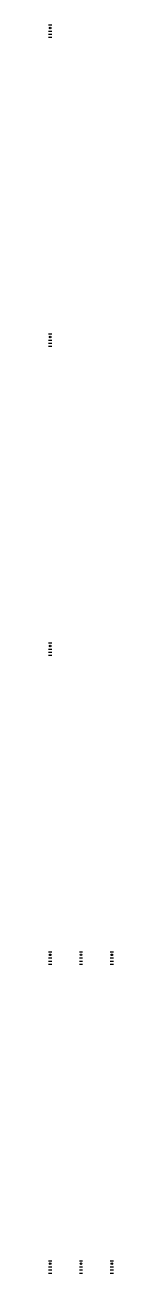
# Model space of a CAD drawing. Header units: inches. Extents: x 0 to 21, y 0 to 404.
import ezdxf

# ---------------------------------------------------------------- set-up
doc = ezdxf.new("R2010")
doc.units = ezdxf.units.IN
doc.layers.get('0').update_dxf_attribs({"lineweight": 25})
for name, color, linetype, lineweight in [('A', 5, 'Continuous', 25), ('L1', 1, 'Continuous', 25), ('L2', 3, 'Continuous', 25)]:
    doc.layers.add(name, color=color, linetype=linetype, lineweight=lineweight)
doc.layers.add('TC', color=2, linetype='Continuous', lineweight=25, true_color=0x123456)

# ---------------------------------------------------------------- blocks, each defined once
blk = doc.blocks.new('INNER')
blk.add_line((0, 1), (1, 1))
at = {"color": 0}
blk.add_line((0, 0), (1, 0), dxfattribs=at)
at = {"color": 6}
blk.add_circle((0.5, 3), 0.25, dxfattribs=at)
at = {"layer": 'A'}
blk.add_line((0, 4), (1, 4), dxfattribs=at)
at = {"layer": 'A', "color": 0}
blk.add_line((0, 2), (1, 2), dxfattribs=at)
blk = doc.blocks.new('OUTER')
at = {"color": 0}
blk.add_blockref('INNER', (0, 0), dxfattribs=at)
at = {"layer": 'A', "color": 2}
blk.add_blockref('INNER', (10, 0), dxfattribs=at)
at = {"layer": 'A'}
blk.add_blockref('INNER', (20, 0), dxfattribs=at)

msp = doc.modelspace()

# ---------------------------------------------------------------- block references
at = {"layer": 'L1', "color": 1, "true_color": 0xabcdef}
msp.add_blockref('INNER', (0, 200), dxfattribs=at)
at = {"layer": 'L1'}
msp.add_blockref('OUTER', (0, 0), dxfattribs=at)
at = {"layer": 'L2', "color": 0}
msp.add_blockref('INNER', (0, 300), dxfattribs=at)
at = {"layer": 'L2', "color": 4}
msp.add_blockref('OUTER', (0, 100), dxfattribs=at)
at = {"layer": 'TC'}
msp.add_blockref('INNER', (0, 400), dxfattribs=at)

doc.saveas('drawing.dxf')
